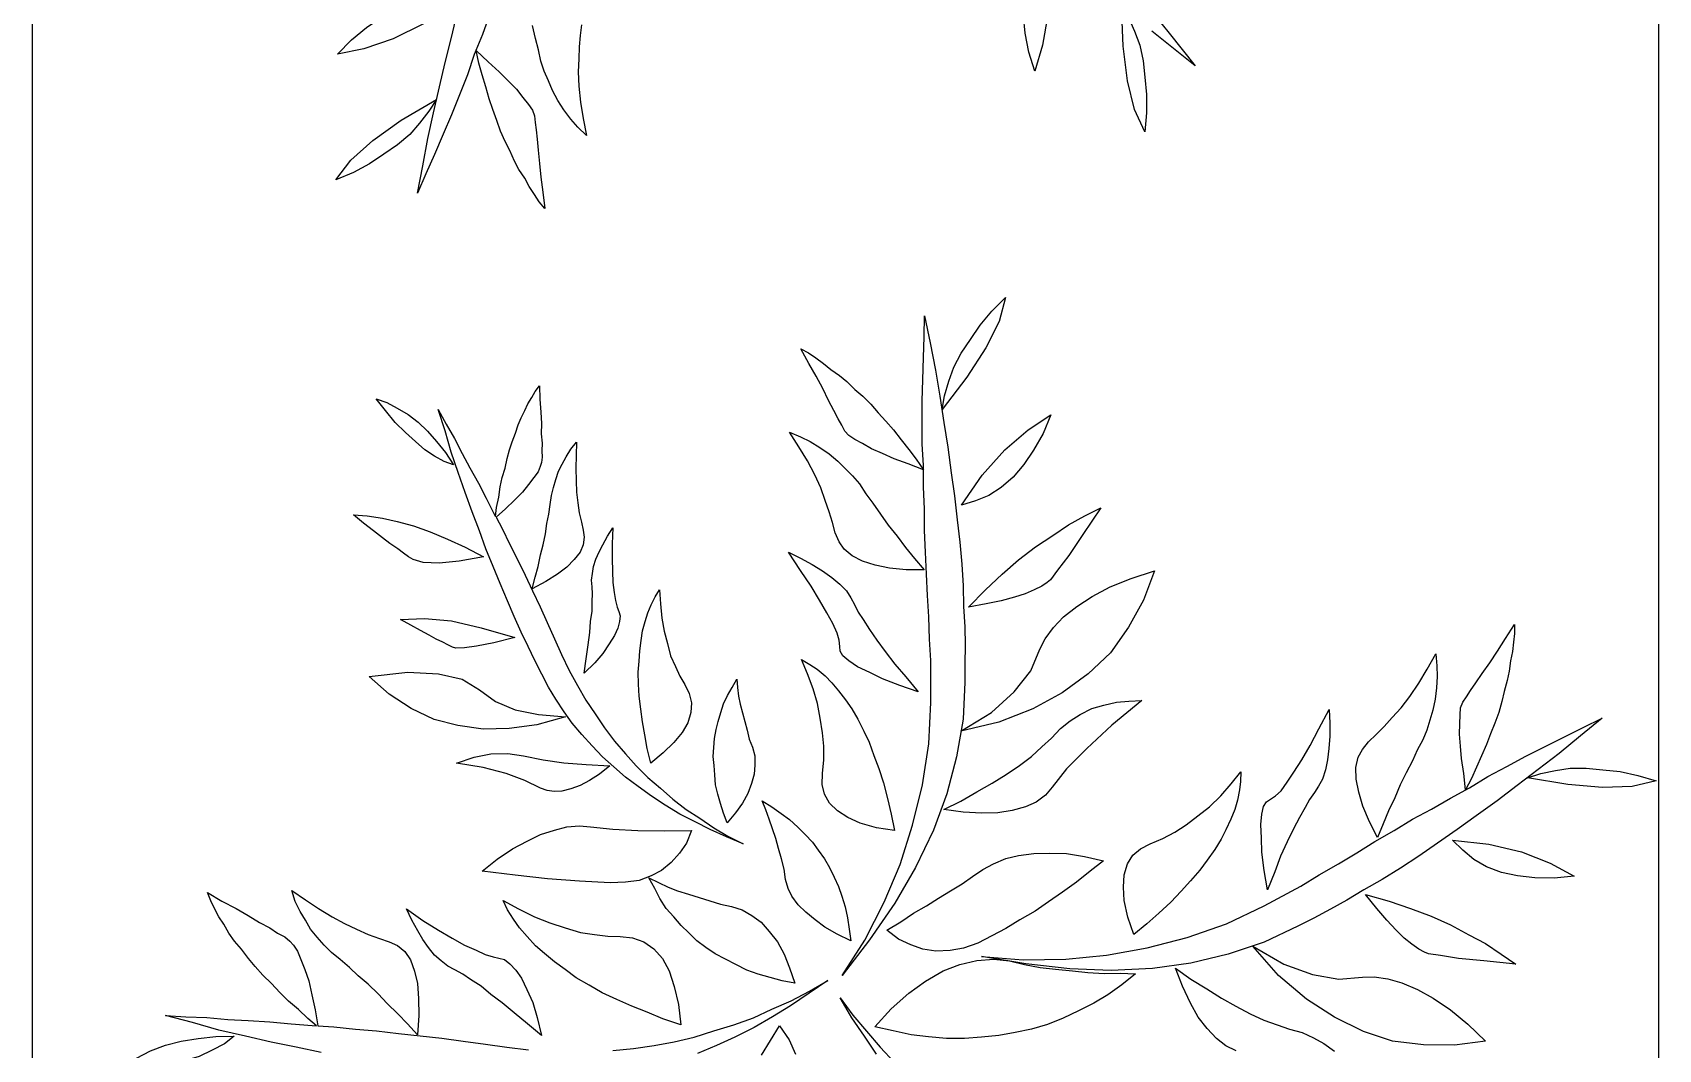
# Model space of a CAD drawing. Header units: millimetres. Extents: x 17 to 218440, y 21 to 53693.
# Drawn here: x 40707.7 to 41007.7, y 17668.1 to 17855.7 of the extents above; entities that cross this region are included whole.
import ezdxf

# ---------------------------------------------------------------- set-up
doc = ezdxf.new("R2010")
doc.units = ezdxf.units.MM
doc.header["$MEASUREMENT"] = 0
doc.layers.add('Plants', color=92, linetype='Continuous')

# ---------------------------------------------------------------- blocks, each defined once
blk = doc.blocks.new('1')
at = {"layer": 'Plants', "linetype": 'Continuous'}
for points in [[(3714.13, 15269.36), (3713.34, 15271.81), (3712.77, 15274.55), (3712.36, 15277.25), (3712.32, 15280.2), (3712.64, 15283.24), (3712.98, 15286.44), (3713.67, 15289.73), (3714.71, 15293.11), (3715.73, 15288.64), (3715.9, 15283.21), (3715.37, 15276.78), (3714.13, 15269.36), (3714.13, 15269.36)], [(3703.13, 15283.11), (3706.38, 15279.16), (3709.64, 15275.21), (3712.58, 15271.32), (3715.53, 15267.43), (3718.35, 15263.73), (3721.13, 15259.87), (3723.67, 15256.4), (3726.18, 15252.76), (3728.56, 15249.32), (3730.79, 15245.91), (3732.86, 15242.53), (3734.77, 15239.19), (3736.71, 15236), (3738.38, 15233.03), (3740.01, 15229.91), (3741.52, 15226.98), (3744.47, 15220.8), (3746.67, 15214.12), (3748.33, 15207.23), (3749.29, 15200.16), (3749.66, 15192.57), (3749.36, 15184.94), (3748.47, 15176.79), (3747.07, 15168.59), (3747.71, 15176.3), (3747.57, 15184.18), (3746.85, 15191.68), (3745.48, 15199.17), (3743.61, 15206.59), (3741.05, 15213.83), (3737.76, 15220.74), (3734.12, 15227.55), (3732.05, 15230.93), (3730.01, 15234.46), (3727.95, 15237.84), (3725.88, 15241.22), (3723.84, 15244.75), (3721.77, 15248.13), (3719.89, 15251.63), (3717.85, 15255.17), (3715.97, 15258.67), (3713.9, 15262.05), (3712.02, 15265.55), (3710.14, 15269.05), (3708.42, 15272.52), (3706.57, 15276.18), (3704.85, 15279.65), (3703.13, 15283.11)], [(3725.61, 15255.5), (3725.61, 15255.5), (3726.36, 15262.21), (3727.8, 15268.28), (3729.9, 15273.56), (3732.29, 15277.97), (3732.66, 15274.29), (3732.57, 15270.71), (3732.22, 15267.52), (3731.6, 15264.54), (3730.53, 15261.82), (3729.22, 15259.48), (3727.48, 15257.4), (3725.61, 15255.5)], [(3735.65, 15239.49), (3735.65, 15239.49), (3736.88, 15243.81), (3738.21, 15247.78), (3739.66, 15251.57), (3741.23, 15255.16), (3743.08, 15258.53), (3744.72, 15261.62), (3746.63, 15264.49), (3748.5, 15267.2), (3747.91, 15261.28), (3747.43, 15256.64), (3746.89, 15253.31), (3746.59, 15251.09), (3746.27, 15250.34), (3745.72, 15249.31), (3744.8, 15248.03), (3743.69, 15246.63), (3742.23, 15245.14), (3740.39, 15243.4), (3738.21, 15241.57), (3735.65, 15239.49)], [(3716.31, 15257.94), (3713.3, 15257.6), (3710.59, 15257.18), (3708.27, 15257.02), (3706.1, 15256.82), (3704.16, 15256.9), (3702.53, 15256.92), (3701.24, 15257.02), (3700.18, 15257.41), (3699.18, 15258.11), (3698.03, 15258.85), (3696.59, 15259.8), (3694.88, 15260.98), (3692.88, 15262.38), (3690.73, 15263.81), (3688.42, 15265.28), (3685.84, 15266.97), (3687.47, 15266.95), (3689.07, 15266.78), (3690.82, 15266.57), (3692.54, 15266.21), (3694.46, 15265.97), (3696.18, 15265.61), (3698.18, 15265.03), (3700.06, 15264.63), (3702.06, 15264.05), (3704.03, 15263.31), (3706, 15262.56), (3707.97, 15261.82), (3710.06, 15260.89), (3712.16, 15259.96), (3714.25, 15259.03), (3716.31, 15257.94)], [(3745.17, 15218.69), (3748.49, 15224.37), (3750.43, 15229.68), (3751.29, 15234.57), (3750.89, 15238.9), (3750.85, 15241.04), (3751.22, 15243.58), (3751.94, 15246.2), (3753.19, 15249.05), (3754.79, 15251.98), (3756.92, 15255.13), (3759.56, 15258.34), (3762.7, 15261.6), (3763.46, 15255.88), (3763.4, 15250.17), (3762.68, 15244.44), (3760.91, 15239.09), (3758.31, 15233.75), (3754.94, 15228.57), (3750.59, 15223.44), (3745.17, 15218.69)], [(3725.16, 15241.7), (3722.23, 15240.19), (3719.36, 15238.99), (3716.75, 15238.23), (3714.36, 15237.75), (3712.22, 15237.71), (3710.34, 15238.11), (3708.88, 15238.91), (3707.48, 15240.02), (3706.14, 15241.44), (3704.65, 15242.9), (3703, 15244.39), (3701.23, 15246.07), (3699.11, 15247.66), (3696.68, 15249.32), (3694.06, 15250.85), (3691.28, 15252.42), (3693.45, 15252.61), (3695.42, 15252.69), (3697.53, 15252.57), (3699.59, 15252.3), (3701.63, 15251.87), (3703.48, 15251.32), (3705.32, 15250.77), (3707.13, 15250.06), (3709.04, 15249.01), (3710.97, 15248.11), (3713.19, 15246.99), (3715.41, 15245.87), (3717.82, 15244.88), (3720.19, 15243.72), (3722.6, 15242.73), (3725.16, 15241.7)], [(3765.13, 15149.27), (3761.81, 15147.04), (3758.38, 15144.7), (3754.7, 15142.56), (3757.91, 15144.89), (3760.87, 15147.42), (3763.83, 15149.95), (3766.66, 15152.58)], [(3749.21, 15204.43), (3749.21, 15204.43), (3751.28, 15207.27), (3753.03, 15210.17), (3754.75, 15212.91), (3756.28, 15215.54), (3757.66, 15218.19), (3758.84, 15220.72), (3759.68, 15223.16), (3760.49, 15225.44), (3761.14, 15227.76), (3762.07, 15229.85), (3763.13, 15231.75), (3764.53, 15233.75)], [(3764.47, 15215.61), (3763.58, 15213.68), (3762.24, 15211.99), (3760.4, 15210.25), (3758.25, 15208.58), (3755.67, 15207.16), (3752.58, 15205.69), (3749.21, 15204.43)], [(3734.78, 15221.36), (3731.23, 15220.8), (3727.87, 15220.36), (3725.23, 15220.26), (3722.75, 15220.13), (3720.84, 15220.37), (3719.43, 15220.67), (3718.56, 15221.18), (3718.06, 15221.93), (3717.44, 15222.88), (3716.51, 15223.9), (3714.95, 15225.04), (3713.08, 15226.25), (3710.78, 15227.72), (3708.15, 15229.25), (3705.06, 15230.88), (3701.54, 15232.77), (3704.02, 15232.9), (3706.46, 15232.87), (3708.72, 15232.73), (3710.79, 15232.46), (3712.67, 15232.06), (3714.36, 15231.54), (3715.67, 15230.78), (3716.82, 15230.04), (3718.1, 15229.12), (3719.57, 15228.32), (3721.47, 15227.27), (3723.53, 15226.18), (3725.91, 15225.03), (3728.59, 15223.81), (3731.47, 15222.71), (3734.78, 15221.36)], [(3743.01, 15196.74), (3739.83, 15195.61), (3736.75, 15194.95), (3734.27, 15194.82), (3732.01, 15194.97), (3730.01, 15195.55), (3728.42, 15196.54), (3727.24, 15197.93), (3726.32, 15199.76), (3725.34, 15202.09), (3724.17, 15204.3), (3722.8, 15206.39), (3721.13, 15208.54), (3719.46, 15210.69), (3717.44, 15212.75), (3715.23, 15214.68), (3712.99, 15216.46), (3714.78, 15216.41), (3716.37, 15216.24), (3718.25, 15215.84), (3719.94, 15215.33), (3721.76, 15214.62), (3723.69, 15213.72), (3725.47, 15212.86), (3727.34, 15211.64), (3729.34, 15210.24), (3731.18, 15208.88), (3733.11, 15207.16), (3735.03, 15205.45), (3737.09, 15203.55), (3739.07, 15201.33), (3741.06, 15199.12), (3743.01, 15196.74)], [(3582.8, 15208.05), (3579.6, 15204.05), (3576.4, 15200.05)], [(3573.52, 15200.69), (3576.72, 15203.25), (3579.76, 15205.65), (3582.8, 15208.05)], [(3571.6, 15194.45), (3573.84, 15195.73), (3576.4, 15196.85), (3578.96, 15197.81), (3581.84, 15198.45), (3584.88, 15198.77), (3588.08, 15199.09), (3591.44, 15199.09), (3594.96, 15198.77), (3590.8, 15196.85), (3585.52, 15195.57), (3579.12, 15194.77), (3571.6, 15194.45), (3571.6, 15194.45)], [(3705.51, 15164.83), (3702.07, 15170.44), (3698.29, 15174.65), (3694.39, 15177.71), (3690.38, 15179.41), (3688.48, 15180.38), (3686.42, 15181.9), (3684.43, 15183.77), (3682.52, 15186.22), (3680.68, 15189.01), (3678.91, 15192.37), (3677.33, 15196.21), (3675.93, 15200.52), (3681.33, 15198.49), (3686.34, 15195.75), (3691.06, 15192.41), (3694.94, 15188.32), (3698.43, 15183.52), (3701.4, 15178.1), (3703.88, 15171.84), (3705.51, 15164.83)], [(3719.98, 15161.67), (3719.98, 15161.67), (3718.46, 15164.83), (3716.73, 15167.74), (3715.12, 15170.56), (3713.53, 15173.14), (3711.84, 15175.61), (3710.17, 15177.85), (3708.41, 15179.74), (3706.78, 15181.52), (3705.04, 15183.19), (3703.63, 15185), (3702.45, 15186.82), (3701.35, 15189), (3700.71, 15191.21), (3700.16, 15193.55), (3699.96, 15195.81), (3699.87, 15198.18), (3704.44, 15192.68), (3708.7, 15188.05), (3712.44, 15184.29), (3715.85, 15181.64), (3717.32, 15180.4), (3718.61, 15178.7), (3719.46, 15176.73), (3720.13, 15174.29), (3720.59, 15171.6), (3720.62, 15168.65), (3720.47, 15165.23), (3719.98, 15161.67)], [(3760.05, 15148.93), (3756.72, 15151.94), (3753.83, 15155.2), (3751.62, 15158.3), (3749.75, 15161.55), (3748.57, 15164.62), (3747.85, 15167.74), (3747.57, 15170.9), (3747.89, 15173.76), (3748.55, 15176.55), (3749.09, 15179.43), (3749.41, 15182.3), (3749.71, 15185.39), (3750.03, 15188.26), (3750.22, 15191.23), (3750.19, 15194.18), (3750.28, 15197.03), (3752.32, 15194.48), (3754.13, 15191.91), (3755.72, 15189.33), (3757.11, 15186.5), (3758.49, 15183.66), (3759.65, 15180.81), (3760.48, 15177.82), (3761.08, 15174.8), (3761.69, 15171.79), (3761.96, 15168.64), (3762.24, 15165.48), (3762.19, 15162.18), (3761.91, 15158.86), (3761.51, 15155.65), (3760.78, 15152.29), (3760.05, 15148.93)], [(3682.67, 15166.24), (3682.67, 15166.24), (3679.45, 15169.37), (3676.57, 15172.41), (3673.92, 15175.47), (3671.49, 15178.55), (3669.39, 15181.77), (3667.43, 15184.67), (3665.81, 15187.71), (3664.3, 15190.64), (3669.25, 15187.33), (3673.11, 15184.71), (3675.79, 15182.67), (3677.6, 15181.36), (3678.11, 15180.72), (3678.77, 15179.75), (3679.46, 15178.34), (3680.17, 15176.7), (3680.8, 15174.71), (3681.47, 15172.27), (3682.05, 15169.48), (3682.67, 15166.24)], [(3742.26, 15151.13), (3742.26, 15151.13), (3740.67, 15153.71), (3739.1, 15156.07), (3737.76, 15158.45), (3736.31, 15160.71), (3734.98, 15162.87), (3733.66, 15165.02), (3732.36, 15166.95), (3731.05, 15168.88), (3729.97, 15170.83), (3728.98, 15173.13), (3728.43, 15175.47), (3728.07, 15178.28), (3728.04, 15181.23), (3728.11, 15184.3), (3728.62, 15187.64), (3729.45, 15191.12), (3731.36, 15188.67), (3733.4, 15186.12), (3735.22, 15183.56), (3737.03, 15180.99), (3738.73, 15178.53), (3740.33, 15175.71), (3741.92, 15173.13), (3743.29, 15170.52), (3744.65, 15167.92), (3745.56, 15165.27), (3746.01, 15162.81), (3746.12, 15160.21), (3745.76, 15157.79), (3744.94, 15155.56), (3743.88, 15153.31), (3742.26, 15151.13)], [(3560.4, 15180.37), (3560.4, 15180.37), (3567.12, 15181.01), (3573.36, 15180.85), (3578.96, 15179.89), (3583.76, 15178.45), (3580.24, 15177.33), (3576.72, 15176.69), (3573.52, 15176.37), (3570.48, 15176.37), (3567.6, 15176.85), (3565.04, 15177.65), (3562.64, 15178.93), (3560.4, 15180.37)], [(3663.82, 15164.93), (3663.82, 15164.93), (3658.26, 15168.76), (3653.59, 15172.9), (3649.91, 15177.23), (3647.16, 15181.42), (3650.58, 15180.01), (3653.69, 15178.24), (3656.34, 15176.43), (3658.67, 15174.48), (3660.57, 15172.26), (3662.02, 15170), (3663.03, 15167.48), (3663.82, 15164.93)], [(3646.19, 15161.35), (3643.65, 15161.81), (3640.97, 15162.59), (3638.39, 15163.5), (3635.78, 15164.86), (3633.24, 15166.57), (3630.59, 15168.38), (3628.01, 15170.54), (3625.52, 15173.05), (3629.94, 15171.85), (3634.81, 15169.44), (3640.23, 15165.93), (3646.19, 15161.35), (3646.19, 15161.35)], [(3628.87, 15158.13), (3633.89, 15159.13), (3638.92, 15160.14), (3643.73, 15160.9), (3648.55, 15161.67), (3653.14, 15162.41), (3657.86, 15163.05), (3662.12, 15163.65), (3666.5, 15164.14), (3670.66, 15164.62), (3674.72, 15164.98), (3678.68, 15165.21), (3682.53, 15165.32), (3686.26, 15165.53), (3689.66, 15165.6), (3693.18, 15165.57), (3696.48, 15165.52), (3703.32, 15165.21), (3710.24, 15164), (3717.1, 15162.21), (3723.79, 15159.73), (3730.66, 15156.47), (3737.24, 15152.62), (3744.01, 15147.98), (3750.59, 15142.88), (3744.09, 15147.08), (3737.07, 15150.67), (3730.12, 15153.58), (3722.87, 15155.9), (3715.44, 15157.75), (3707.85, 15158.9), (3700.21, 15159.26), (3692.48, 15159.26), (3688.53, 15159.03), (3684.45, 15158.9), (3680.5, 15158.67), (3676.54, 15158.44), (3672.47, 15158.31), (3668.51, 15158.07), (3664.54, 15158.07), (3660.46, 15157.94), (3656.49, 15157.93), (3652.53, 15157.7), (3648.56, 15157.69), (3644.58, 15157.68), (3640.71, 15157.8), (3636.61, 15157.9), (3632.74, 15158.01), (3628.87, 15158.13)], [(3657.28, 15157.89), (3656.17, 15155.06), (3655.26, 15152.49), (3654.31, 15150.36), (3653.46, 15148.35), (3652.47, 15146.68), (3651.69, 15145.25), (3650.99, 15144.16), (3650.15, 15143.41), (3649.06, 15142.86), (3647.87, 15142.19), (3646.35, 15141.37), (3644.5, 15140.41), (3642.33, 15139.32), (3640.05, 15138.09), (3637.67, 15136.75), (3634.96, 15135.26), (3635.74, 15136.7), (3636.65, 15138.02), (3637.66, 15139.48), (3638.79, 15140.82), (3639.9, 15142.4), (3641.03, 15143.75), (3642.49, 15145.24), (3643.73, 15146.71), (3645.19, 15148.2), (3646.77, 15149.58), (3648.35, 15150.97), (3649.93, 15152.36), (3651.74, 15153.77), (3653.55, 15155.18), (3655.35, 15156.58), (3657.28, 15157.89)], [(3675.78, 15158.03), (3675.73, 15154.73), (3675.43, 15151.64), (3674.87, 15148.98), (3674.17, 15146.64), (3673.2, 15144.74), (3671.96, 15143.27), (3670.57, 15142.35), (3668.93, 15141.64), (3667.04, 15141.14), (3665.05, 15140.51), (3662.96, 15139.76), (3660.64, 15138.99), (3658.24, 15137.87), (3655.63, 15136.51), (3653.05, 15134.92), (3650.36, 15133.2), (3651.21, 15135.21), (3652.07, 15136.99), (3653.16, 15138.79), (3654.38, 15140.48), (3655.71, 15142.08), (3657.07, 15143.45), (3658.43, 15144.81), (3659.91, 15146.08), (3661.73, 15147.26), (3663.44, 15148.54), (3665.47, 15149.97), (3667.51, 15151.4), (3669.52, 15153.05), (3671.65, 15154.6), (3673.67, 15156.25), (3675.78, 15158.03)], [(3698.25, 15156.93), (3697.07, 15153.53), (3695.88, 15150.36), (3694.72, 15147.99), (3693.67, 15145.74), (3692.56, 15144.16), (3691.63, 15143.06), (3690.77, 15142.53), (3689.87, 15142.45), (3688.74, 15142.35), (3687.41, 15142.01), (3685.66, 15141.18), (3683.71, 15140.1), (3681.33, 15138.75), (3678.75, 15137.16), (3675.85, 15135.21), (3672.52, 15132.99), (3673.58, 15135.24), (3674.75, 15137.38), (3675.95, 15139.3), (3677.16, 15141), (3678.39, 15142.47), (3679.65, 15143.72), (3680.94, 15144.51), (3682.13, 15145.18), (3683.55, 15145.88), (3684.94, 15146.79), (3686.77, 15147.97), (3688.7, 15149.28), (3690.84, 15150.83), (3693.18, 15152.62), (3695.5, 15154.64), (3698.25, 15156.93)], [(3723.85, 15152.58), (3723.34, 15149.24), (3722.47, 15146.21), (3721.42, 15143.96), (3720.23, 15142.04), (3718.77, 15140.55), (3717.14, 15139.62), (3715.36, 15139.23), (3713.31, 15139.28), (3710.79, 15139.51), (3708.29, 15139.52), (3705.81, 15139.31), (3703.13, 15138.84), (3700.44, 15138.38), (3697.68, 15137.57), (3694.93, 15136.54), (3692.3, 15135.4), (3693.19, 15136.95), (3694.09, 15138.28), (3695.33, 15139.75), (3696.58, 15141), (3698.06, 15142.26), (3699.76, 15143.55), (3701.37, 15144.71), (3703.32, 15145.79), (3705.49, 15146.89), (3707.56, 15147.86), (3709.98, 15148.76), (3712.4, 15149.65), (3715.05, 15150.56), (3717.94, 15151.27), (3720.83, 15151.98), (3723.85, 15152.58)], [(3744.2, 15144.48), (3742.94, 15141.99), (3741.67, 15139.72), (3740.35, 15137.9), (3738.91, 15136.18), (3737.55, 15134.81), (3735.95, 15133.65), (3734.53, 15132.96), (3732.87, 15132.47), (3730.97, 15132.19), (3729.08, 15131.69), (3727.19, 15131.18), (3725.31, 15130.68), (3723.54, 15130.07), (3721.78, 15129.46), (3720.02, 15128.85), (3718.38, 15128.14), (3719.47, 15129.94), (3720.68, 15131.63), (3721.79, 15133.21), (3723.25, 15134.7), (3724.61, 15136.07), (3725.97, 15137.43), (3727.47, 15138.47), (3729.07, 15139.64), (3730.69, 15140.57), (3732.43, 15141.41), (3734.18, 15142.24), (3735.94, 15142.85), (3737.93, 15143.48), (3739.94, 15143.88), (3742.07, 15144.18), (3744.2, 15144.48)], [(3759.85, 15046.14), (3760.04, 15049.11), (3760.49, 15053.12), (3760.83, 15057.01), (3761.27, 15061.02), (3761.71, 15065.04), (3762.16, 15069.05), (3762.72, 15072.96), (3763.27, 15077.1), (3763.84, 15081.01), (3764.28, 15085.02)], [(3764.4, 15100.59), (3764.06, 15104.42), (3763.5, 15108.24), (3762.84, 15111.93), (3761.95, 15115.6), (3760.83, 15119.25), (3759.72, 15122.9), (3758.38, 15126.53), (3756.83, 15129.91), (3755.27, 15133.52), (3753.5, 15136.89), (3751.5, 15140.24), (3753.85, 15136.81), (3756.19, 15133.38), (3758.19, 15130.03), (3760.18, 15126.69), (3761.97, 15123.09), (3763.52, 15119.71), (3764.96, 15116.2)], [(3764.79, 15046.8), (3763.83, 15042.17), (3762.87, 15037.54), (3761.81, 15032.79), (3760.65, 15027.92), (3759.26, 15023.03), (3757.99, 15018.04), (3758.23, 15021.8), (3758.34, 15025.68), (3758.69, 15029.57), (3758.92, 15033.34), (3759.14, 15037.33), (3759.48, 15041.22), (3759.82, 15045.11), (3759.87, 15045.91), (3758.53, 15044.32), (3756.87, 15042.58), (3755.32, 15040.74), (3753.76, 15039.13), (3752.07, 15037.62), (3750.51, 15036.01), (3748.93, 15034.62), (3747.45, 15033.35), (3745.75, 15032.07), (3744.27, 15030.8), (3742.77, 15029.76), (3741.15, 15028.83), (3739.75, 15027.91), (3738.23, 15027.1), (3736.82, 15026.4), (3735.28, 15025.82), (3736.86, 15028.45), (3738.22, 15031.07), (3739.5, 15033.34), (3740.8, 15035.38), (3741.77, 15037.29), (3742.78, 15038.74), (3743.46, 15040.05), (3744.28, 15041.03), (3745.02, 15041.66), (3746.09, 15042.43), (3747.63, 15043.02), (3749.49, 15043.75), (3751.59, 15044.5), (3754.15, 15045.07), (3756.94, 15045.65), (3759.85, 15046.14)], [(3759.89, 15131.32), (3762.46, 15133.13), (3765.08, 15134.27)], [(3765.29, 15128.04), (3759.89, 15131.32)], [(3752.03, 15134.15), (3752.03, 15134.15), (3751.55, 15131.84), (3750.95, 15129.63), (3750.35, 15127.42), (3749.63, 15125.31), (3748.56, 15123.28), (3747.59, 15121.38), (3746.62, 15119.48), (3745.4, 15117.78), (3744.19, 15116.09), (3742.73, 15114.6), (3741.37, 15113.23), (3739.79, 15111.84), (3738.21, 15110.45), (3736.38, 15109.27), (3734.53, 15108.32), (3732.58, 15107.24), (3733.45, 15109.02), (3734.32, 15110.79), (3734.96, 15112.55), (3735.58, 15114.54), (3736.2, 15116.52), (3736.82, 15118.51), (3737.44, 15120.49), (3737.84, 15122.46), (3738.46, 15124.44), (3739.55, 15126.24), (3740.77, 15127.94), (3742.45, 15129.45), (3744.36, 15130.98), (3746.64, 15132.2), (3749.16, 15133.22), (3752.03, 15134.15)], [(3722.42, 15121.68), (3722.42, 15121.68), (3720.65, 15121.02), (3718.89, 15120.49), (3717.14, 15119.96), (3715.4, 15119.56), (3713.58, 15119.42), (3711.87, 15119.28), (3710.17, 15119.13), (3708.51, 15119.23), (3706.84, 15119.33), (3705.21, 15119.69), (3703.71, 15120.03), (3702.1, 15120.52), (3700.48, 15121), (3698.91, 15121.74), (3697.47, 15122.59), (3695.92, 15123.45), (3697.49, 15123.62), (3699.06, 15123.79), (3700.53, 15124.1), (3702.14, 15124.52), (3703.75, 15124.94), (3705.36, 15125.36), (3706.97, 15125.78), (3708.47, 15126.34), (3710.08, 15126.77), (3711.76, 15126.79), (3713.43, 15126.68), (3715.17, 15126.18), (3717.02, 15125.53), (3718.81, 15124.51), (3720.57, 15123.23), (3722.42, 15121.68)], [(3606.25, 15064.57), (3601.22, 15065.51), (3596.18, 15066.45), (3591.43, 15067.53), (3586.67, 15068.62), (3582.14, 15069.64), (3577.52, 15070.8), (3573.34, 15071.84)], [(3573.18, 15077.92), (3577.01, 15076.52), (3580.7, 15075.04), (3584.46, 15073.79), (3588.15, 15072.31), (3591.84, 15070.84), (3595.39, 15069.29), (3599.15, 15067.67), (3602.7, 15066.12), (3606.25, 15064.57)], [(3666.04, 15079.04), (3668.14, 15080.17), (3671.05, 15081.57), (3673.83, 15082.99), (3676.74, 15084.39), (3679.65, 15085.79), (3682.56, 15087.19), (3685.46, 15088.47), (3688.49, 15089.85), (3691.39, 15091.13), (3694.3, 15092.53), (3697.1, 15094.07), (3699.77, 15095.64), (3702.34, 15097.35), (3704.9, 15099.06), (3707.36, 15100.91), (3709.71, 15102.91), (3711.93, 15104.92), (3714.04, 15107.08), (3716.05, 15109.38), (3718.05, 15111.69), (3719.94, 15114.14), (3721.58, 15116.62), (3723.37, 15119.22), (3724.9, 15121.84), (3726.32, 15124.62), (3724.99, 15121.57), (3723.66, 15118.53), (3722.24, 15115.76), (3720.82, 15112.98), (3719.14, 15110.24), (3717.5, 15107.76), (3715.73, 15105.29), (3713.98, 15102.95), (3712.12, 15100.76), (3710.28, 15098.69), (3708.21, 15096.78), (3706.13, 15094.88), (3704.07, 15093.1), (3701.92, 15091.59), (3699.64, 15090.1), (3697.38, 15088.74), (3695.02, 15087.52), (3692.5, 15086.19), (3689.88, 15085), (3687.24, 15083.69), (3684.35, 15082.42), (3681.46, 15081.14), (3678.29, 15079.78), (3675.15, 15078.54), (3671.85, 15077.19), (3668.58, 15075.97), (3665.04, 15074.66), (3661.49, 15073.34), (3657.82, 15072.05), (3654.02, 15070.77), (3650.12, 15069.64), (3646.19, 15068.38), (3648.85, 15069.82), (3651.52, 15071.38), (3654.31, 15072.8), (3656.96, 15074.24), (3659.77, 15075.78), (3662.55, 15077.2), (3665.33, 15078.62), (3665.89, 15078.93), (3664.25, 15079.16), (3662.36, 15079.55), (3660.46, 15079.82), (3658.7, 15080.2), (3656.97, 15080.7), (3655.21, 15081.07), (3653.6, 15081.56), (3652.11, 15082.03), (3650.52, 15082.64), (3649.03, 15083.1), (3647.69, 15083.68), (3646.37, 15084.38), (3645.15, 15084.94), (3643.95, 15085.62), (3642.88, 15086.29), (3641.83, 15087.08), (3644.29, 15087.13), (3646.65, 15087.31), (3648.73, 15087.41), (3650.67, 15087.4), (3652.37, 15087.55), (3653.78, 15087.48), (3654.96, 15087.57), (3655.97, 15087.43), (3656.71, 15087.2), (3657.69, 15086.8), (3658.74, 15086.01), (3660.03, 15085.05), (3661.43, 15083.95), (3662.9, 15082.45), (3664.48, 15080.81), (3666.04, 15079.04)], [(3711.4, 15107.58), (3711.4, 15107.58), (3708.72, 15106.92), (3706.21, 15106.5), (3703.82, 15106.06), (3701.45, 15105.74), (3699.08, 15105.43), (3696.87, 15105.35), (3694.66, 15105.27), (3692.61, 15105.43), (3690.7, 15105.57), (3688.79, 15105.84), (3687.02, 15106.09), (3685.28, 15106.59), (3683.67, 15107.07), (3682.2, 15107.67), (3680.75, 15108.39), (3679.44, 15109.21), (3682.05, 15109.37), (3684.67, 15109.65), (3687.06, 15110.09), (3689.34, 15110.67), (3691.62, 15111.26), (3693.56, 15112.15), (3695.35, 15112.93), (3696.9, 15113.88), (3698.56, 15114.68), (3700.3, 15115.08), (3702.09, 15114.96), (3703.96, 15114.44), (3705.75, 15113.41), (3707.6, 15111.86), (3709.53, 15109.91), (3711.4, 15107.58)], [(3723.83, 15115.14), (3726.15, 15114.17), (3728.04, 15112.87), (3729.76, 15111.34), (3731.2, 15109.59), (3732.22, 15107.64), (3733.07, 15105.45), (3733.37, 15102.95), (3733.48, 15100.09), (3733.21, 15094.44), (3732.77, 15088.56), (3732.07, 15082.58), (3731.34, 15076.48), (3729.14, 15079.24), (3727.22, 15082.1), (3725.78, 15084.76), (3724.58, 15087.25), (3723.77, 15089.82), (3723.19, 15092.1), (3723, 15094.45), (3723.16, 15096.5), (3723.6, 15100.57), (3723.86, 15105.19), (3723.9, 15110.09), (3723.83, 15115.14)], [(3759.67, 15113.13), (3759.67, 15113.13), (3758.59, 15109.85), (3757.37, 15106.91), (3756.25, 15104.08), (3755.02, 15101.36), (3753.78, 15098.64), (3752.4, 15096.25), (3751.02, 15093.86), (3749.49, 15091.79), (3748.07, 15089.85), (3746.53, 15088.01), (3745.09, 15086.3), (3743.41, 15084.79), (3741.82, 15083.4), (3740.22, 15082.24), (3738.5, 15081.18), (3736.75, 15080.34), (3738.32, 15083.21), (3739.76, 15086.17), (3740.88, 15089), (3741.77, 15091.8), (3742.66, 15094.6), (3743, 15097.24), (3743.35, 15099.66), (3743.38, 15101.93), (3743.64, 15104.23), (3744.36, 15106.34), (3745.68, 15108.15), (3747.46, 15109.79), (3749.74, 15111.01), (3752.61, 15111.94), (3755.96, 15112.69), (3759.67, 15113.13)], [(3694.81, 15095.3), (3694.81, 15095.3), (3692.15, 15095.67), (3689.62, 15096.03), (3687.33, 15096.35), (3685.29, 15096.5), (3683.39, 15096.77), (3681.58, 15096.77), (3680.17, 15096.84), (3678.86, 15096.76), (3677.69, 15096.67), (3676.42, 15096.84), (3675.15, 15097.02), (3673.79, 15097.47), (3672.45, 15098.05), (3671.13, 15098.75), (3669.57, 15099.61), (3668.03, 15100.6), (3670.98, 15100.45), (3673.69, 15100.46), (3676.03, 15100.52), (3678.11, 15100.61), (3679.96, 15100.87), (3681.4, 15101.06), (3682.61, 15101.4), (3683.43, 15101.68), (3684.24, 15101.95), (3685.26, 15101.81), (3686.51, 15101.5), (3687.85, 15100.93), (3689.39, 15099.94), (3691.17, 15098.78), (3692.89, 15097.25), (3694.81, 15095.3)], [(3711.89, 15100.02), (3713.43, 15098.12), (3714.6, 15096.28), (3715.52, 15094.59), (3716.18, 15092.82), (3716.6, 15091.21), (3716.66, 15089.78), (3716.48, 15088.51), (3716.05, 15087.28), (3714.61, 15084.38), (3713.35, 15080.94), (3712.24, 15076.7), (3711.42, 15071.77), (3710.33, 15075.03), (3709.72, 15078.09), (3709.64, 15081.2), (3710.05, 15084.12), (3710.82, 15087.76), (3711.35, 15091.56), (3711.67, 15095.65), (3711.89, 15100.02)], [(3575.22, 15094.79), (3577.16, 15094.56), (3579.24, 15094.4), (3581.46, 15094.32), (3583.9, 15094.17), (3586.54, 15094.31), (3589.47, 15094.61), (3592.46, 15095.12), (3595.6, 15095.71), (3594.06, 15094.16), (3592.6, 15092.83), (3590.91, 15091.57), (3589.16, 15090.45), (3587.32, 15089.47), (3585.55, 15088.7), (3583.78, 15087.94), (3581.94, 15087.32), (3579.8, 15086.9), (3577.74, 15086.34), (3575.32, 15085.78)], [(3679.25, 15085.72), (3677.13, 15086.27), (3675.14, 15086.81), (3673, 15087.24), (3671.14, 15087.76), (3669.13, 15088.17), (3667.23, 15088.44), (3665.47, 15088.81), (3663.69, 15089.06), (3662.05, 15089.29), (3660.54, 15089.63), (3659.06, 15090.1), (3657.57, 15090.57), (3656.25, 15091.27), (3654.93, 15091.97), (3653.49, 15092.82), (3652.22, 15093.9), (3654.67, 15093.82), (3656.98, 15093.75), (3659.32, 15093.81), (3661.4, 15093.91), (3663.37, 15094.15), (3665.22, 15094.41), (3666.96, 15094.81), (3668.42, 15095.12), (3669.74, 15095.32), (3671.14, 15095.13), (3672.48, 15094.55), (3673.87, 15093.45), (3675.24, 15092.1), (3676.54, 15090.36), (3677.93, 15088.23), (3679.25, 15085.72)], [(3702.86, 15091.85), (3704.32, 15086.6), (3705.02, 15081.46), (3705.13, 15076.66), (3704.47, 15071.97), (3703.34, 15067.61), (3701.33, 15063.37), (3698.69, 15059.34), (3695.46, 15055.66), (3694.65, 15062.75), (3694.92, 15068.4), (3695.92, 15072.78), (3697.92, 15075.99), (3700.02, 15078.93), (3701.56, 15082.59), (3702.42, 15086.87), (3702.86, 15091.85)], [(3579.97, 15075.38), (3582.06, 15077.59), (3583.87, 15079.64), (3585.54, 15081.26), (3587.07, 15082.8), (3588.62, 15083.99), (3589.88, 15085.03), (3590.93, 15085.77), (3591.99, 15086.16), (3593.21, 15086.26), (3594.56, 15086.44), (3596.27, 15086.63), (3598.34, 15086.83), (3600.77, 15087.04), (3603.34, 15087.33), (3606.05, 15087.69), (3609.12, 15088.06), (3607.86, 15087.02), (3606.52, 15086.13), (3605.05, 15085.16), (3603.5, 15084.33), (3601.88, 15083.28), (3600.33, 15082.45), (3598.42, 15081.61), (3596.72, 15080.71), (3594.81, 15079.87), (3592.83, 15079.17), (3590.84, 15078.47), (3588.86, 15077.77), (3586.66, 15077.14), (3584.45, 15076.51), (3582.25, 15075.87), (3579.97, 15075.38)], [(3761.69, 15087.41), (3761.69, 15087.41), (3759.53, 15084.84), (3757.47, 15082.38), (3755.62, 15080.18), (3754.1, 15078.11), (3752.55, 15076.28), (3751.36, 15074.35), (3750.35, 15072.9), (3749.57, 15071.47), (3748.89, 15070.16), (3747.86, 15068.94), (3746.83, 15067.71), (3745.45, 15066.57), (3743.95, 15065.53), (3742.33, 15064.59), (3740.38, 15063.51), (3738.31, 15062.54), (3740.43, 15065.56), (3742.22, 15068.44), (3743.71, 15070.96), (3744.98, 15073.23), (3745.93, 15075.36), (3746.7, 15077.01), (3747.13, 15078.53), (3747.38, 15079.57), (3747.63, 15080.61), (3748.45, 15081.59), (3749.61, 15082.72), (3751.1, 15083.76), (3753.18, 15084.73), (3755.58, 15085.85), (3758.35, 15086.66), (3761.69, 15087.41)], [(3688.24, 15082.52), (3689.25, 15078.63), (3689.83, 15075.45), (3690.17, 15073.2), (3690.21, 15071.65), (3689.99, 15071.03), (3689.61, 15070.18), (3689.09, 15069.22), (3688.53, 15068), (3687.83, 15066.68), (3686.97, 15065.12), (3685.94, 15063.33), (3684.89, 15061.4), (3684.74, 15065.82), (3685.18, 15070.8), (3686.46, 15076.31), (3688.24, 15082.52)], [(3673.34, 15076.72), (3674.13, 15072.22), (3674.52, 15068.54), (3674.37, 15065.59), (3673.85, 15063.73), (3673.34, 15062.89), (3672.69, 15061.95), (3671.9, 15060.9), (3670.92, 15059.48), (3669.82, 15058.09), (3668.56, 15056.45), (3667.14, 15054.59), (3665.58, 15052.74), (3665.81, 15055.29), (3666.2, 15058.08), (3666.85, 15060.83), (3667.65, 15063.82), (3668.73, 15066.9), (3670.08, 15070.07), (3671.57, 15073.35), (3673.34, 15076.72)], [(3571.28, 15071.28), (3571.28, 15071.28), (3575.02, 15065.65), (3577.82, 15060.08), (3579.61, 15054.68), (3580.6, 15049.77), (3577.96, 15052.35), (3575.73, 15055.15), (3573.94, 15057.82), (3572.51, 15060.5), (3571.57, 15063.27), (3571.07, 15065.9), (3571.07, 15068.62), (3571.28, 15071.28)], [(3644.19, 15056.9), (3644.86, 15058.87), (3645.9, 15060.79), (3647.09, 15062.82), (3648.52, 15064.69), (3650.18, 15066.4), (3652.09, 15068.07), (3654.13, 15069.72), (3656.41, 15071.21), (3655.78, 15069.49), (3654.76, 15067.7), (3653.6, 15065.92), (3652.07, 15064.19), (3650.39, 15062.36), (3648.57, 15060.42), (3646.38, 15058.66), (3644.19, 15056.9)], [(3588.98, 15068.04), (3591.16, 15066.67), (3593.36, 15064.94), (3595.41, 15063.13), (3597.34, 15060.89), (3599.05, 15058.36), (3600.84, 15055.69), (3602.43, 15052.73), (3603.8, 15049.47), (3600.15, 15052.24), (3596.53, 15056.29), (3592.81, 15061.56), (3588.98, 15068.04), (3588.98, 15068.04)], [(3761.53, 15064.57), (3759.53, 15062.69), (3757.64, 15060.93), (3755.77, 15058.95), (3753.99, 15057.32), (3752.22, 15055.46), (3750.67, 15053.62), (3749.11, 15052.01), (3747.67, 15050.3), (3746.34, 15048.7), (3744.98, 15047.33), (3743.5, 15046.07), (3742.02, 15044.8), (3740.4, 15043.87), (3738.78, 15042.93), (3736.93, 15041.97), (3734.94, 15041.34), (3736.65, 15043.88), (3738.26, 15046.29), (3739.74, 15048.81), (3741.02, 15051.08), (3742.07, 15053.33), (3743.02, 15055.45), (3743.74, 15057.56), (3744.38, 15059.32), (3745.05, 15060.85), (3746.18, 15062.2), (3747.68, 15063.24), (3749.77, 15063.99), (3752.1, 15064.54), (3754.81, 15064.77), (3757.99, 15064.83), (3761.53, 15064.57)], [(3768.84, 15008.31), (3767.18, 15010.32), (3765.84, 15012.7), (3764.48, 15015.31), (3763.44, 15018.06), (3762.73, 15020.95), (3762.23, 15024.08), (3761.83, 15027.34), (3761.76, 15030.74), (3763.17, 15028.94), (3764.39, 15026.66), (3765.51, 15024.26), (3766.32, 15021.49), (3767.15, 15018.5), (3768, 15015.28), (3768.42, 15011.79), (3768.84, 15008.31)]]:
    blk.add_lwpolyline(points, dxfattribs=at)

msp = doc.modelspace()

# ---------------------------------------------------------------- linework, layer by layer
msp.add_lwpolyline([(41007.71, 18338.99), (41007.71, 7776.37), (40707.71, 7776.37), (40707.71, 18338.99)], close=True)

# ---------------------------------------------------------------- block references
at = {"rotation": 270}
msp.add_blockref('1', (25714.19, 21432.35), dxfattribs=at)

doc.saveas('drawing.dxf')
